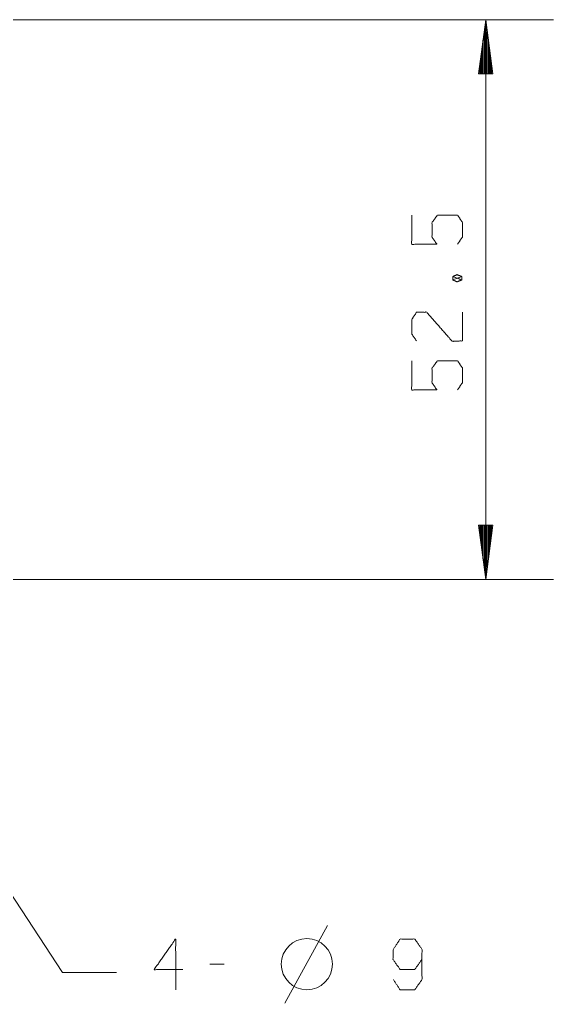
# Model space of a CAD drawing. Header units: millimetres. Extents: x 2210 to 79821, y -19430 to 2344.
# Drawn here: x 3111.83 to 3136.87, y 1637.32 to 1683.45 of the extents above; entities that cross this region are included whole.
import ezdxf

# ---------------------------------------------------------------- set-up
doc = ezdxf.new("R2010")
doc.units = ezdxf.units.MM
doc.layers.add('101', color=7, linetype='Continuous', true_color=0xffffff)

msp = doc.modelspace()

# ---------------------------------------------------------------- linework, layer by layer
at = {"layer": '101', "color": 22, "linetype": 'Continuous', "lineweight": 18}
for p, q in [((3110.567, 1683.454), (3136.867, 1683.454)), ((3133.692, 1683.454), (3133.357, 1680.914)), ((3134.026, 1680.914), (3133.692, 1683.454)), ((3133.692, 1657.204), (3133.692, 1683.454)), ((3133.666, 1680.914), (3133.666, 1683.261)), ((3133.717, 1680.914), (3133.717, 1683.261)), ((3133.616, 1680.914), (3133.616, 1682.875)), ((3133.768, 1680.914), (3133.768, 1682.875)), ((3133.514, 1680.914), (3133.514, 1682.103)), ((3133.565, 1680.914), (3133.565, 1682.489)), ((3133.819, 1680.914), (3133.819, 1682.489)), ((3133.87, 1680.914), (3133.87, 1682.103)), ((3133.463, 1680.914), (3133.463, 1681.717)), ((3133.92, 1680.914), (3133.92, 1681.717)), ((3133.412, 1680.914), (3133.412, 1681.332)), ((3133.971, 1680.914), (3133.971, 1681.332)), ((3133.357, 1680.914), (3134.026, 1680.914)), ((3133.362, 1680.914), (3133.362, 1680.946)), ((3133.362, 1680.914), (3133.362, 1680.946)), ((3134.022, 1680.914), (3134.022, 1680.946)), ((3134.022, 1680.914), (3134.022, 1680.946)), ((3098.051, 1662.823), (3113.835, 1638.769)), ((3133.357, 1659.744), (3133.692, 1657.204)), ((3134.026, 1659.744), (3133.357, 1659.744)), ((3133.362, 1659.744), (3133.362, 1659.712)), ((3133.362, 1659.744), (3133.362, 1659.712)), ((3133.412, 1659.744), (3133.412, 1659.326)), ((3133.463, 1659.744), (3133.463, 1658.94)), ((3133.514, 1659.744), (3133.514, 1658.554)), ((3133.565, 1659.744), (3133.565, 1658.168)), ((3133.616, 1659.744), (3133.616, 1657.783)), ((3133.666, 1659.744), (3133.666, 1657.397)), ((3133.692, 1657.204), (3134.026, 1659.744)), ((3133.717, 1659.744), (3133.717, 1657.397)), ((3133.768, 1659.744), (3133.768, 1657.783)), ((3133.819, 1659.744), (3133.819, 1658.168)), ((3133.87, 1659.744), (3133.87, 1658.554)), ((3133.92, 1659.744), (3133.92, 1658.94)), ((3133.971, 1659.744), (3133.971, 1659.326)), ((3134.022, 1659.744), (3134.022, 1659.712)), ((3134.022, 1659.744), (3134.022, 1659.712)), ((3110.817, 1657.204), (3136.867, 1657.204)), ((3113.835, 1638.769), (3116.375, 1638.769))]:
    msp.add_line(p, q, dxfattribs=at)
at = {"layer": '101', "color": 72, "linetype": 'Continuous', "lineweight": 18}
for p, q in [((3132.149, 1671.248), (3132.574, 1671.407)), ((3124.265, 1637.319), (3126.265, 1640.969)), ((3121.423, 1639.157), (3120.752, 1639.157))]:
    msp.add_line(p, q, dxfattribs=at)
msp.add_circle((3125.303, 1639.157), 1.2, dxfattribs=at)
for points, knots in [([(3132.374, 1672.923), (3132.599, 1673.259), (3132.599, 1673.948), (3132.374, 1674.284), (3131.424, 1674.284), (3131.174, 1673.948), (3131.174, 1673.259), (3131.399, 1672.923), (3130.224, 1672.923), (3130.224, 1674.284)], [0, 0, 0.062225, 0.168344, 0.230569, 0.376817, 0.441264, 0.547383, 0.609608, 0.790489, 1, 1]), ([(3132.574, 1671.248), (3132.574, 1671.407), (3132.349, 1671.495), (3132.149, 1671.407), (3132.149, 1671.248), (3132.349, 1671.159), (3132.574, 1671.248), (3132.149, 1671.407)], [0, 0, 0.09398, 0.23678, 0.365963, 0.459944, 0.589121, 0.731917, 1, 1]), ([(3130.449, 1668.388), (3130.224, 1668.706), (3130.224, 1669.395), (3130.449, 1669.731), (3130.924, 1669.731), (3132.124, 1668.37), (3132.599, 1668.388), (3132.599, 1669.731)], [0, 0, 0.069693, 0.192977, 0.265276, 0.35023, 0.674741, 0.759754, 1, 1]), ([(3132.374, 1666.094), (3132.599, 1666.429), (3132.599, 1667.119), (3132.374, 1667.455), (3131.424, 1667.455), (3131.174, 1667.119), (3131.174, 1666.429), (3131.399, 1666.094), (3130.224, 1666.094), (3130.224, 1667.455)], [0, 0, 0.062227, 0.168343, 0.230568, 0.376817, 0.441265, 0.547381, 0.609607, 0.79049, 1, 1]), ([(3119.483, 1638.907), (3118.139, 1638.907), (3119.147, 1640.332), (3119.147, 1637.957)], [0, 0, 0.245869, 0.565294, 1, 1]), ([(3129.36, 1638.432), (3129.678, 1637.957), (3130.367, 1637.957), (3130.703, 1638.432), (3130.703, 1639.857), (3130.367, 1640.332), (3129.678, 1640.332), (3129.36, 1639.857), (3129.342, 1639.382), (3129.678, 1638.907), (3130.367, 1638.907), (3130.703, 1639.382)], [0, 0, 0.076854, 0.169522, 0.247728, 0.439296, 0.517501, 0.610169, 0.687023, 0.750924, 0.829126, 0.921794, 1, 1])]:
    msp.add_open_spline(points, degree=1, knots=knots, dxfattribs=at)

doc.saveas('drawing.dxf')
